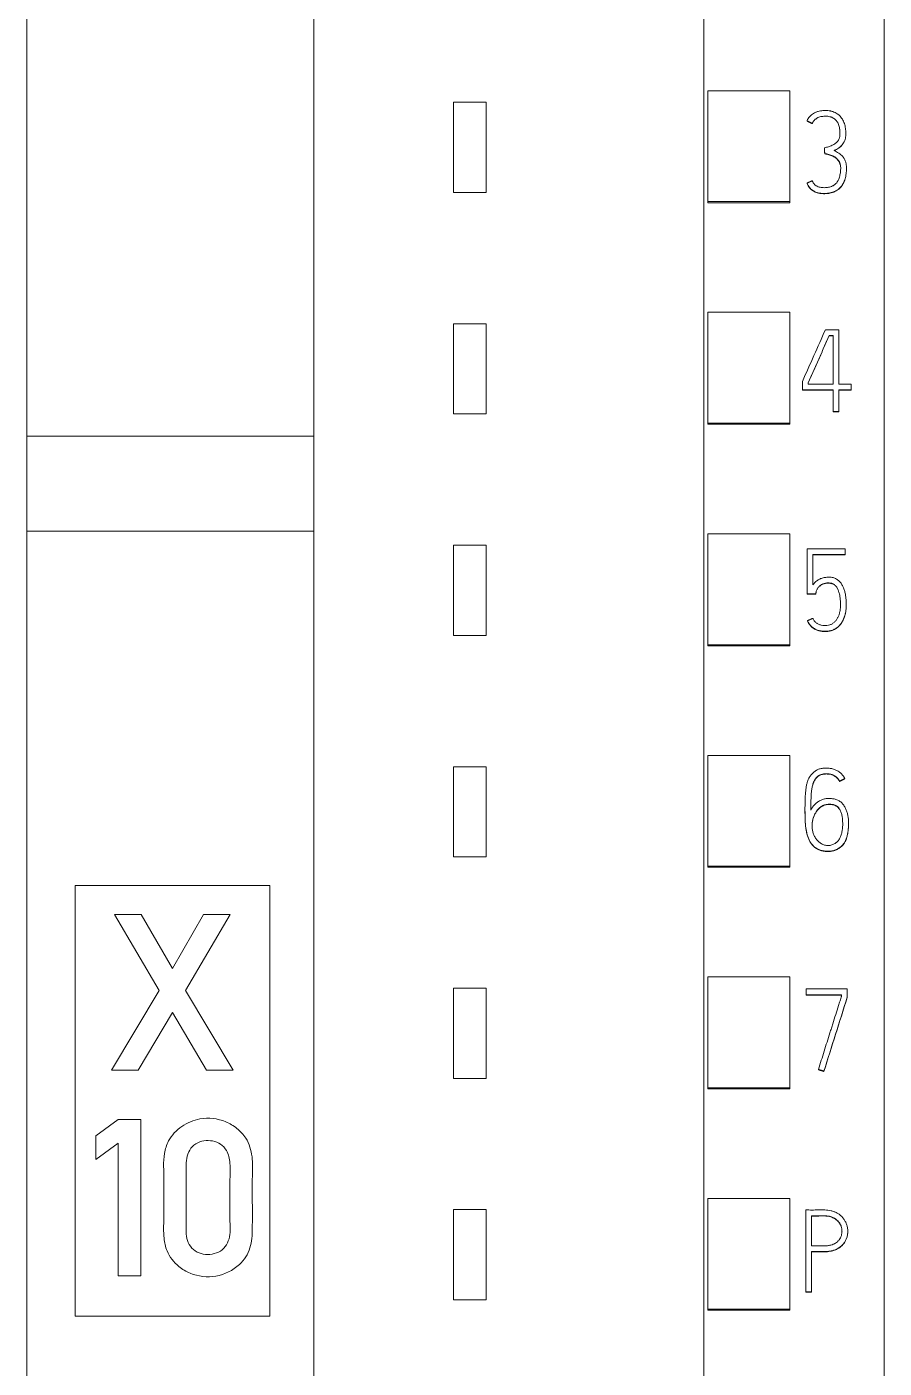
# Model space of a CAD drawing. Header units: millimetres. Extents: x 0 to 594, y 0 to 420.
# Drawn here: x 120.65 to 141.55, y 309.34 to 342.04 of the extents above; entities that cross this region are included whole.
import ezdxf

# ---------------------------------------------------------------- set-up
doc = ezdxf.new("R2010")
doc.units = ezdxf.units.MM
doc.layers.add('1', color=7, linetype='Continuous')

msp = doc.modelspace()

# ---------------------------------------------------------------- linework, layer by layer
at = {"layer": '1', "color": 7, "linetype": 'Continuous', "lineweight": 13}
for p, q in [((141.553, 360.281), (141.553, 246.863)), ((137.153, 249.185), (137.153, 358.001)), ((120.653, 332.058), (120.653, 352.801)), ((127.653, 352.801), (127.653, 332.058)), ((137.253, 337.779), (137.253, 340.482)), ((137.253, 340.482), (139.253, 340.482)), ((139.253, 337.779), (139.253, 340.482)), ((131.053, 340.201), (131.853, 340.201)), ((131.053, 338.001), (131.053, 340.201)), ((131.853, 340.201), (131.853, 338.001)), ((139.672, 339.751), (139.672, 339.745)), ((139.799, 339.687), (139.799, 339.681)), ((140.618, 339.433), (140.618, 339.439)), ((140.096, 339.088), (140.096, 339.082)), ((140.104, 338.95), (140.104, 338.944)), ((140.634, 338.583), (140.634, 338.589)), ((139.672, 338.229), (139.672, 338.223)), ((131.853, 338.001), (131.053, 338.001)), ((137.253, 337.749), (137.253, 337.779)), ((137.253, 337.779), (139.253, 337.779)), ((137.253, 337.749), (139.253, 337.749)), ((139.253, 337.749), (139.253, 337.779)), ((137.253, 332.377), (137.253, 335.08)), ((137.253, 335.08), (139.253, 335.08)), ((139.253, 332.377), (139.253, 335.08)), ((131.053, 334.801), (131.853, 334.801)), ((131.053, 332.601), (131.053, 334.801)), ((131.853, 334.801), (131.853, 332.601)), ((140.121, 334.654), (140.451, 334.654)), ((140.451, 334.654), (140.451, 333.328)), ((140.213, 334.516), (140.213, 334.51)), ((140.31, 334.516), (140.213, 334.516)), ((140.213, 334.51), (140.31, 334.51)), ((140.31, 333.328), (140.31, 334.516)), ((139.561, 333.19), (139.561, 333.394)), ((139.699, 333.364), (139.699, 333.328)), ((139.699, 333.328), (140.31, 333.328)), ((140.451, 333.328), (140.745, 333.328)), ((140.745, 333.328), (140.745, 333.19)), ((139.561, 333.19), (139.561, 333.184)), ((140.31, 333.19), (139.561, 333.19)), ((139.561, 333.184), (140.31, 333.184)), ((140.31, 332.662), (140.31, 333.19)), ((140.451, 333.19), (140.451, 332.662)), ((140.745, 333.19), (140.451, 333.19)), ((140.451, 333.184), (140.745, 333.184)), ((140.745, 333.19), (140.745, 333.184)), ((140.451, 332.662), (140.31, 332.662)), ((140.31, 332.662), (140.31, 332.656)), ((140.31, 332.656), (140.451, 332.656)), ((140.451, 332.662), (140.451, 332.656)), ((131.853, 332.601), (131.053, 332.601)), ((137.253, 332.377), (139.253, 332.377)), ((137.253, 332.35), (137.253, 332.377)), ((137.253, 332.35), (139.253, 332.35)), ((139.253, 332.35), (139.253, 332.377)), ((120.653, 329.743), (120.653, 332.058)), ((127.653, 332.058), (120.653, 332.058)), ((127.653, 332.058), (127.653, 329.743)), ((120.653, 329.743), (127.653, 329.743)), ((120.653, 251.901), (120.653, 329.743)), ((127.653, 329.743), (127.653, 251.901)), ((137.253, 326.976), (137.253, 329.678)), ((137.253, 329.678), (139.253, 329.678)), ((139.253, 326.976), (139.253, 329.678)), ((131.053, 329.401), (131.853, 329.401)), ((131.053, 327.201), (131.053, 329.401)), ((131.853, 329.401), (131.853, 327.201)), ((139.677, 329.31), (139.677, 328.216)), ((140.601, 329.31), (139.677, 329.31)), ((139.816, 328.437), (139.816, 329.172)), ((139.816, 329.172), (140.601, 329.172)), ((140.601, 329.166), (139.816, 329.166)), ((140.601, 329.172), (140.601, 329.31)), ((140.601, 329.172), (140.601, 329.166)), ((139.677, 328.216), (139.677, 328.209)), ((139.677, 328.216), (139.888, 328.216)), ((139.888, 328.209), (139.677, 328.209)), ((139.888, 328.216), (139.888, 328.209)), ((140.629, 327.951), (140.629, 327.957)), ((139.683, 327.56), (139.683, 327.554)), ((131.853, 327.201), (131.053, 327.201)), ((137.253, 326.95), (137.253, 326.976)), ((137.253, 326.976), (139.253, 326.976)), ((137.253, 326.95), (139.253, 326.95)), ((139.253, 326.95), (139.253, 326.976)), ((137.253, 321.574), (137.253, 324.276)), ((137.253, 324.276), (139.253, 324.276)), ((139.253, 321.574), (139.253, 324.276)), ((131.053, 321.801), (131.053, 324.001)), ((131.053, 324.001), (131.853, 324.001)), ((131.853, 324.001), (131.853, 321.801)), ((140.466, 323.647), (140.466, 323.641)), ((140.594, 323.713), (140.594, 323.707)), ((139.623, 322.909), (139.623, 322.903)), ((140.686, 322.61), (140.686, 322.617)), ((131.853, 321.801), (131.053, 321.801)), ((137.253, 321.574), (139.253, 321.574)), ((137.253, 321.55), (137.253, 321.574)), ((137.253, 321.55), (139.253, 321.55)), ((139.253, 321.55), (139.253, 321.574)), ((121.828, 321.101), (121.828, 310.601)), ((126.578, 321.101), (121.828, 321.101)), ((126.578, 310.601), (126.578, 321.101)), ((122.79, 320.395), (123.442, 320.395)), ((123.88, 318.545), (122.79, 320.395)), ((123.442, 320.395), (124.2, 319.079)), ((124.2, 319.079), (124.956, 320.395)), ((125.608, 320.395), (124.518, 318.545)), ((124.956, 320.395), (125.608, 320.395)), ((137.253, 316.173), (137.253, 318.875)), ((137.253, 318.875), (139.253, 318.875)), ((139.253, 316.173), (139.253, 318.875)), ((122.717, 316.598), (123.88, 318.545)), ((124.518, 318.545), (125.683, 316.598)), ((131.053, 318.601), (131.853, 318.601)), ((131.053, 316.401), (131.053, 318.601)), ((131.853, 318.601), (131.853, 316.401)), ((139.654, 318.44), (139.654, 318.581)), ((139.654, 318.581), (140.652, 318.581)), ((140.652, 318.581), (140.652, 318.379)), ((139.654, 318.44), (139.654, 318.434)), ((140.514, 318.44), (139.654, 318.44)), ((139.654, 318.434), (140.514, 318.434)), ((140.514, 318.401), (140.514, 318.44)), ((140.652, 318.379), (140.652, 318.373)), ((124.2, 318.011), (123.366, 316.598)), ((125.032, 316.598), (124.2, 318.011)), ((123.366, 316.598), (122.717, 316.598)), ((125.683, 316.598), (125.032, 316.598)), ((139.95, 316.62), (139.95, 316.614)), ((131.853, 316.401), (131.053, 316.401)), ((140.084, 316.576), (140.084, 316.57)), ((137.253, 316.15), (137.253, 316.173)), ((137.253, 316.173), (139.253, 316.173)), ((137.253, 316.15), (139.253, 316.15)), ((139.253, 316.15), (139.253, 316.173)), ((122.881, 315.395), (122.339, 315.002)), ((123.428, 315.395), (122.881, 315.395)), ((123.428, 311.59), (123.428, 315.395)), ((122.339, 315.002), (122.339, 314.423)), ((122.339, 314.423), (122.881, 314.819)), ((122.881, 314.819), (122.881, 311.59)), ((137.253, 310.771), (137.253, 313.473)), ((137.253, 313.473), (139.253, 313.473)), ((139.253, 310.771), (139.253, 313.473)), ((131.053, 313.201), (131.853, 313.201)), ((131.053, 311.001), (131.053, 313.201)), ((131.853, 313.201), (131.853, 311.001)), ((139.64, 313.193), (139.64, 311.198)), ((139.781, 312.318), (139.781, 313.052)), ((140.666, 312.666), (140.666, 312.672)), ((139.781, 311.198), (139.781, 312.177)), ((122.881, 311.59), (123.428, 311.59)), ((139.64, 311.198), (139.64, 311.192)), ((139.64, 311.198), (139.781, 311.198)), ((139.781, 311.192), (139.64, 311.192)), ((139.781, 311.198), (139.781, 311.192)), ((131.853, 311.001), (131.053, 311.001)), ((137.253, 310.75), (137.253, 310.771)), ((137.253, 310.771), (139.253, 310.771)), ((137.253, 310.75), (139.253, 310.75)), ((139.253, 310.75), (139.253, 310.771)), ((121.828, 310.601), (126.578, 310.601))]:
    msp.add_line(p, q, dxfattribs=at)
for centre, major_axis, ratio, start_param, end_param in [((125.05, 235.264), (454.864, 1028.451), 0.023581, 1.484438, 1.485669), ((135.684, 240.999), (313.115, 997.405), 0.01768, 1.498694, 1.500508), ((135.63, 240.147), (314.869, 1003.042), 0.017776, 1.498303, 1.500106)]:
    msp.add_ellipse(centre, major_axis=major_axis, ratio=ratio, start_param=start_param, end_param=end_param, dxfattribs=at)
for points, knots in [([(140.335, 339.024), (140.353, 339.033), (140.37, 339.043), (140.405, 339.063), (140.422, 339.073), (140.447, 339.089), (140.455, 339.095), (140.471, 339.107), (140.479, 339.113), (140.494, 339.126), (140.501, 339.133), (140.515, 339.148), (140.522, 339.155), (140.542, 339.178), (140.554, 339.195), (140.569, 339.22), (140.574, 339.229), (140.583, 339.247), (140.587, 339.257), (140.598, 339.285), (140.604, 339.304), (140.612, 339.343), (140.614, 339.363), (140.617, 339.404), (140.618, 339.424), (140.617, 339.464), (140.617, 339.484), (140.613, 339.544), (140.607, 339.583), (140.594, 339.642), (140.589, 339.662), (140.577, 339.7), (140.563, 339.738), (140.544, 339.774), (140.523, 339.808), (140.511, 339.825), (140.485, 339.856), (140.465, 339.877), (140.442, 339.897), (140.426, 339.909), (140.418, 339.915), (140.375, 339.944), (140.339, 339.961), (140.29, 339.976), (140.281, 339.979), (140.261, 339.984), (140.231, 339.991), (140.182, 339.997), (140.141, 339.999), (140.101, 340), (140.081, 339.999), (140.02, 339.995), (139.981, 339.989), (139.932, 339.975), (139.923, 339.971), (139.904, 339.964), (139.894, 339.961), (139.866, 339.948), (139.831, 339.93), (139.798, 339.906), (139.774, 339.887), (139.766, 339.88), (139.752, 339.866), (139.745, 339.859), (139.724, 339.837), (139.712, 339.821), (139.695, 339.796), (139.69, 339.787), (139.68, 339.769), (139.676, 339.76), (139.672, 339.751)], [0, 0, 0, 0, 0.03125, 0.03125, 0.0625, 0.0625, 0.078125, 0.078125, 0.09375, 0.09375, 0.109375, 0.109375, 0.125, 0.125, 0.15625, 0.15625, 0.171875, 0.171875, 0.1875, 0.1875, 0.21875, 0.21875, 0.25, 0.25, 0.28125, 0.28125, 0.3125, 0.3125, 0.375, 0.375, 0.40625, 0.40625, 0.4375, 0.46875, 0.46875, 0.5, 0.5, 0.53125, 0.546875, 0.546875, 0.5625, 0.5625, 0.625, 0.625, 0.640625, 0.640625, 0.65625, 0.6875, 0.71875, 0.71875, 0.75, 0.75, 0.8125, 0.8125, 0.828125, 0.828125, 0.84375, 0.84375, 0.875, 0.90625, 0.90625, 0.921875, 0.921875, 0.9375, 0.9375, 0.96875, 0.96875, 0.984375, 0.984375, 1, 1, 1, 1]), ([(139.799, 339.687), (139.807, 339.702), (139.815, 339.716), (139.833, 339.743), (139.844, 339.756), (139.861, 339.774), (139.867, 339.78), (139.88, 339.79), (139.886, 339.795), (139.899, 339.805), (139.906, 339.81), (139.92, 339.818), (139.928, 339.822), (139.95, 339.833), (139.966, 339.839), (139.997, 339.848), (140.014, 339.852), (140.046, 339.857), (140.063, 339.859), (140.096, 339.861), (140.112, 339.862), (140.162, 339.861), (140.195, 339.857), (140.235, 339.847), (140.243, 339.845), (140.259, 339.84), (140.267, 339.837), (140.29, 339.828), (140.305, 339.821), (140.326, 339.807), (140.333, 339.803), (140.346, 339.792), (140.352, 339.787), (140.37, 339.77), (140.381, 339.758), (140.397, 339.738), (140.402, 339.732), (140.411, 339.718), (140.424, 339.697), (140.435, 339.675), (140.447, 339.644), (140.453, 339.628), (140.461, 339.596), (140.465, 339.58), (140.473, 339.532), (140.476, 339.499), (140.476, 339.45), (140.476, 339.433), (140.475, 339.4), (140.474, 339.384), (140.47, 339.359), (140.468, 339.351), (140.464, 339.335), (140.461, 339.327), (140.452, 339.304), (140.445, 339.289), (140.432, 339.268), (140.427, 339.262), (140.417, 339.248), (140.412, 339.242), (140.401, 339.23), (140.395, 339.224), (140.383, 339.212), (140.377, 339.207), (140.357, 339.191), (140.343, 339.182), (140.315, 339.165), (140.3, 339.158), (140.27, 339.144), (140.255, 339.138), (140.223, 339.127), (140.208, 339.122), (140.16, 339.107), (140.128, 339.097), (140.096, 339.088)], [0, 0, 0, 0, 0.03125, 0.03125, 0.0625, 0.0625, 0.078125, 0.078125, 0.09375, 0.09375, 0.109375, 0.109375, 0.125, 0.125, 0.15625, 0.15625, 0.1875, 0.1875, 0.21875, 0.21875, 0.25, 0.25, 0.3125, 0.3125, 0.328125, 0.328125, 0.34375, 0.34375, 0.375, 0.375, 0.390625, 0.390625, 0.40625, 0.40625, 0.4375, 0.4375, 0.453125, 0.453125, 0.46875, 0.5, 0.5, 0.53125, 0.53125, 0.5625, 0.5625, 0.625, 0.625, 0.65625, 0.65625, 0.6875, 0.6875, 0.703125, 0.703125, 0.71875, 0.71875, 0.75, 0.75, 0.765625, 0.765625, 0.78125, 0.78125, 0.796875, 0.796875, 0.8125, 0.8125, 0.84375, 0.84375, 0.875, 0.875, 0.90625, 0.90625, 0.9375, 0.9375, 1, 1, 1, 1]), ([(140.476, 339.444), (140.476, 339.448), (140.476, 339.453), (140.476, 339.49), (140.473, 339.522), (140.466, 339.565), (140.464, 339.576), (140.462, 339.587)], [0, 0, 0, 0, 0.087818, 0.087818, 0.771228, 0.771228, 1, 1, 1, 1]), ([(140.523, 339.151), (140.512, 339.138), (140.5, 339.126), (140.48, 339.108), (140.472, 339.102), (140.456, 339.089), (140.448, 339.084), (140.423, 339.067), (140.405, 339.057), (140.37, 339.037), (140.353, 339.027), (140.335, 339.018)], [0, 0, 0, 0, 0.218648, 0.218648, 0.348874, 0.348874, 0.479099, 0.479099, 0.739549, 0.739549, 1, 1, 1, 1]), ([(139.672, 338.229), (139.68, 338.209), (139.69, 338.191), (139.711, 338.155), (139.722, 338.137), (139.742, 338.112), (139.749, 338.104), (139.764, 338.089), (139.771, 338.082), (139.795, 338.062), (139.813, 338.05), (139.84, 338.034), (139.849, 338.029), (139.868, 338.02), (139.878, 338.015), (139.907, 338.004), (139.927, 337.997), (139.968, 337.987), (139.989, 337.984), (140.031, 337.979), (140.052, 337.978), (140.094, 337.977), (140.115, 337.977), (140.157, 337.98), (140.178, 337.982), (140.209, 337.986), (140.219, 337.988), (140.24, 337.992), (140.25, 337.995), (140.281, 338.002), (140.301, 338.009), (140.33, 338.02), (140.34, 338.024), (140.359, 338.033), (140.369, 338.038), (140.396, 338.054), (140.414, 338.065), (140.447, 338.09), (140.462, 338.104), (140.492, 338.134), (140.506, 338.15), (140.531, 338.184), (140.542, 338.202), (140.557, 338.229), (140.562, 338.239), (140.571, 338.258), (140.575, 338.267), (140.595, 338.316), (140.607, 338.356), (140.62, 338.417), (140.623, 338.438), (140.629, 338.479), (140.631, 338.5), (140.633, 338.542), (140.634, 338.563), (140.634, 338.605), (140.634, 338.625), (140.631, 338.667), (140.628, 338.687), (140.621, 338.718), (140.619, 338.729), (140.613, 338.749), (140.609, 338.759), (140.598, 338.789), (140.589, 338.808), (140.573, 338.835), (140.567, 338.844), (140.555, 338.862), (140.549, 338.87), (140.528, 338.894), (140.513, 338.909), (140.481, 338.936), (140.463, 338.949), (140.427, 338.972), (140.409, 338.983), (140.372, 339.004), (140.354, 339.015), (140.335, 339.024)], [0, 0, 0, 0, 0.03125, 0.03125, 0.0625, 0.0625, 0.078125, 0.078125, 0.09375, 0.09375, 0.125, 0.125, 0.140625, 0.140625, 0.15625, 0.15625, 0.1875, 0.1875, 0.21875, 0.21875, 0.25, 0.25, 0.28125, 0.28125, 0.3125, 0.3125, 0.328125, 0.328125, 0.34375, 0.34375, 0.375, 0.375, 0.390625, 0.390625, 0.40625, 0.40625, 0.4375, 0.4375, 0.46875, 0.46875, 0.5, 0.5, 0.53125, 0.53125, 0.546875, 0.546875, 0.5625, 0.5625, 0.625, 0.625, 0.65625, 0.65625, 0.6875, 0.6875, 0.71875, 0.71875, 0.75, 0.75, 0.78125, 0.78125, 0.796875, 0.796875, 0.8125, 0.8125, 0.84375, 0.84375, 0.859375, 0.859375, 0.875, 0.875, 0.90625, 0.90625, 0.9375, 0.9375, 0.96875, 0.96875, 1, 1, 1, 1]), ([(140.104, 338.95), (140.139, 338.944), (140.172, 338.936), (140.221, 338.922), (140.238, 338.917), (140.27, 338.906), (140.286, 338.899), (140.309, 338.888), (140.317, 338.883), (140.332, 338.875), (140.34, 338.871), (140.361, 338.857), (140.375, 338.846), (140.395, 338.83), (140.401, 338.824), (140.413, 338.811), (140.419, 338.805), (140.436, 338.785), (140.446, 338.771), (140.459, 338.749), (140.463, 338.741), (140.47, 338.725), (140.474, 338.717), (140.482, 338.693), (140.486, 338.676), (140.491, 338.642), (140.492, 338.625), (140.493, 338.59), (140.493, 338.573), (140.49, 338.522), (140.486, 338.488), (140.478, 338.437), (140.474, 338.42), (140.466, 338.387), (140.461, 338.37), (140.45, 338.337), (140.444, 338.321), (140.432, 338.298), (140.428, 338.29), (140.42, 338.275), (140.415, 338.268), (140.391, 338.232), (140.368, 338.207), (140.332, 338.181), (140.325, 338.177), (140.31, 338.168), (140.303, 338.163), (140.28, 338.152), (140.264, 338.146), (140.23, 338.135), (140.213, 338.131), (140.18, 338.124), (140.145, 338.12), (140.111, 338.118), (140.076, 338.118), (140.059, 338.119), (140.024, 338.122), (140.007, 338.124), (139.973, 338.131), (139.957, 338.136), (139.924, 338.148), (139.909, 338.156), (139.887, 338.171), (139.88, 338.176), (139.867, 338.187), (139.861, 338.193), (139.849, 338.206), (139.844, 338.212), (139.833, 338.226), (139.828, 338.233), (139.814, 338.255), (139.806, 338.271), (139.799, 338.287)], [0, 0, 0, 0, 0.0625, 0.0625, 0.09375, 0.09375, 0.125, 0.125, 0.140625, 0.140625, 0.15625, 0.15625, 0.1875, 0.1875, 0.203125, 0.203125, 0.21875, 0.21875, 0.25, 0.25, 0.265625, 0.265625, 0.28125, 0.28125, 0.3125, 0.3125, 0.34375, 0.34375, 0.375, 0.375, 0.4375, 0.4375, 0.46875, 0.46875, 0.5, 0.5, 0.53125, 0.53125, 0.546875, 0.546875, 0.5625, 0.5625, 0.625, 0.625, 0.640625, 0.640625, 0.65625, 0.65625, 0.6875, 0.6875, 0.71875, 0.71875, 0.75, 0.78125, 0.78125, 0.8125, 0.8125, 0.84375, 0.84375, 0.875, 0.875, 0.90625, 0.90625, 0.921875, 0.921875, 0.9375, 0.9375, 0.953125, 0.953125, 0.96875, 0.96875, 1, 1, 1, 1]), ([(140.485, 338.673), (140.483, 338.683), (140.48, 338.693), (140.473, 338.711), (140.47, 338.719), (140.463, 338.735), (140.459, 338.743), (140.446, 338.765), (140.436, 338.779), (140.414, 338.805), (140.401, 338.818), (140.375, 338.84), (140.361, 338.85), (140.332, 338.869), (140.317, 338.878), (140.286, 338.893), (140.27, 338.899), (140.238, 338.911), (140.222, 338.916), (140.172, 338.93), (140.138, 338.938), (140.104, 338.944)], [0, 0, 0, 0, 0.063427, 0.063427, 0.115459, 0.115459, 0.167491, 0.167491, 0.271554, 0.271554, 0.375618, 0.375618, 0.479682, 0.479682, 0.583745, 0.583745, 0.687809, 0.687809, 0.791873, 0.791873, 1, 1, 1, 1]), ([(140.629, 338.481), (140.628, 338.473), (140.627, 338.464), (140.624, 338.435), (140.62, 338.414), (140.608, 338.353), (140.596, 338.313), (140.577, 338.265), (140.573, 338.255), (140.564, 338.236), (140.559, 338.227), (140.544, 338.199), (140.532, 338.181), (140.508, 338.147), (140.494, 338.131), (140.472, 338.108), (140.465, 338.101), (140.449, 338.087), (140.441, 338.08), (140.416, 338.06), (140.399, 338.049), (140.371, 338.033), (140.362, 338.028), (140.343, 338.019), (140.333, 338.015), (140.284, 337.996), (140.243, 337.985), (140.18, 337.976), (140.159, 337.974), (140.117, 337.971), (140.096, 337.971), (140.054, 337.972), (140.033, 337.973), (140.001, 337.976), (139.991, 337.978), (139.97, 337.981), (139.959, 337.983), (139.928, 337.991), (139.908, 337.997), (139.879, 338.009), (139.869, 338.013), (139.85, 338.022), (139.84, 338.027), (139.813, 338.043), (139.796, 338.055), (139.772, 338.076), (139.764, 338.083), (139.749, 338.098), (139.742, 338.106), (139.722, 338.131), (139.711, 338.148), (139.69, 338.185), (139.68, 338.203), (139.672, 338.223)], [0, 0, 0, 0, 0.018898, 0.018898, 0.065617, 0.065617, 0.159055, 0.159055, 0.182415, 0.182415, 0.205774, 0.205774, 0.252494, 0.252494, 0.299213, 0.299213, 0.322572, 0.322572, 0.345932, 0.345932, 0.392651, 0.392651, 0.416011, 0.416011, 0.43937, 0.43937, 0.532809, 0.532809, 0.579528, 0.579528, 0.626247, 0.626247, 0.672966, 0.672966, 0.696326, 0.696326, 0.719685, 0.719685, 0.766404, 0.766404, 0.789764, 0.789764, 0.813123, 0.813123, 0.859843, 0.859843, 0.883202, 0.883202, 0.906562, 0.906562, 0.953281, 0.953281, 1, 1, 1, 1]), ([(140.213, 334.516), (140.202, 334.492), (140.192, 334.468), (140.17, 334.42), (140.16, 334.396), (140.128, 334.324), (140.107, 334.276), (140.064, 334.18), (140.043, 334.131), (140, 334.035), (139.979, 333.987), (139.936, 333.892), (139.914, 333.844), (139.872, 333.748), (139.85, 333.7), (139.807, 333.604), (139.786, 333.556), (139.754, 333.484), (139.743, 333.46), (139.727, 333.424), (139.721, 333.412), (139.71, 333.388), (139.705, 333.376), (139.699, 333.364)], [0, 0, 0, 0, 0.0625, 0.0625, 0.125, 0.125, 0.25, 0.25, 0.375, 0.375, 0.5, 0.5, 0.625, 0.625, 0.75, 0.75, 0.875, 0.875, 0.9375, 0.9375, 0.96875, 0.96875, 1, 1, 1, 1]), ([(139.699, 333.358), (139.705, 333.37), (139.71, 333.382), (139.721, 333.406), (139.727, 333.418), (139.743, 333.453), (139.754, 333.477), (139.786, 333.549), (139.807, 333.597), (139.85, 333.693), (139.872, 333.741), (139.914, 333.837), (139.936, 333.885), (139.979, 333.981), (140, 334.029), (140.043, 334.125), (140.064, 334.173), (140.107, 334.27), (140.128, 334.318), (140.16, 334.39), (140.17, 334.414), (140.192, 334.462), (140.202, 334.486), (140.213, 334.51)], [0, 0, 0, 0, 0.03125, 0.03125, 0.0625, 0.0625, 0.125, 0.125, 0.25, 0.25, 0.375, 0.375, 0.5, 0.5, 0.625, 0.625, 0.75, 0.75, 0.875, 0.875, 0.9375, 0.9375, 1, 1, 1, 1]), ([(139.683, 327.56), (139.695, 327.534), (139.709, 327.509), (139.733, 327.473), (139.741, 327.461), (139.76, 327.439), (139.77, 327.428), (139.792, 327.409), (139.803, 327.4), (139.826, 327.383), (139.838, 327.375), (139.863, 327.36), (139.876, 327.353), (139.903, 327.341), (139.916, 327.335), (139.944, 327.326), (139.958, 327.322), (139.986, 327.315), (140, 327.312), (140.029, 327.308), (140.044, 327.307), (140.066, 327.306), (140.073, 327.305), (140.088, 327.305), (140.095, 327.304), (140.117, 327.303), (140.132, 327.303), (140.161, 327.304), (140.176, 327.305), (140.205, 327.308), (140.219, 327.311), (140.248, 327.317), (140.262, 327.321), (140.304, 327.334), (140.331, 327.346), (140.37, 327.368), (140.382, 327.376), (140.406, 327.393), (140.417, 327.402), (140.439, 327.421), (140.45, 327.431), (140.47, 327.453), (140.479, 327.464), (140.506, 327.499), (140.522, 327.524), (140.543, 327.562), (140.55, 327.575), (140.562, 327.601), (140.568, 327.615), (140.584, 327.656), (140.593, 327.684), (140.608, 327.74), (140.614, 327.768), (140.62, 327.811), (140.622, 327.826), (140.625, 327.855), (140.626, 327.869), (140.628, 327.913), (140.629, 327.942), (140.628, 328.001), (140.626, 328.059), (140.621, 328.117), (140.613, 328.174), (140.608, 328.203), (140.599, 328.246), (140.595, 328.26), (140.588, 328.289), (140.583, 328.303), (140.57, 328.344), (140.559, 328.372), (140.539, 328.411), (140.532, 328.424), (140.517, 328.449), (140.509, 328.462), (140.484, 328.497), (140.465, 328.519), (140.42, 328.558), (140.396, 328.574), (140.356, 328.594), (140.342, 328.599), (140.314, 328.609), (140.3, 328.612), (140.271, 328.618), (140.256, 328.619), (140.226, 328.622), (140.212, 328.622), (140.182, 328.622), (140.168, 328.621), (140.139, 328.618), (140.124, 328.617), (140.095, 328.612), (140.081, 328.609), (140.052, 328.602), (140.038, 328.598), (140.01, 328.588), (139.996, 328.583), (139.97, 328.571), (139.957, 328.564), (139.932, 328.548), (139.919, 328.54), (139.896, 328.522), (139.884, 328.513), (139.863, 328.493), (139.853, 328.482), (139.834, 328.46), (139.824, 328.449), (139.816, 328.437)], [0, 0, 0, 0, 0.03125, 0.03125, 0.046875, 0.046875, 0.0625, 0.0625, 0.078125, 0.078125, 0.09375, 0.09375, 0.109375, 0.109375, 0.125, 0.125, 0.140625, 0.140625, 0.15625, 0.15625, 0.171875, 0.171875, 0.179688, 0.179688, 0.1875, 0.1875, 0.203125, 0.203125, 0.21875, 0.21875, 0.234375, 0.234375, 0.25, 0.25, 0.28125, 0.28125, 0.296875, 0.296875, 0.3125, 0.3125, 0.328125, 0.328125, 0.34375, 0.34375, 0.375, 0.375, 0.390625, 0.390625, 0.40625, 0.40625, 0.4375, 0.4375, 0.46875, 0.46875, 0.484375, 0.484375, 0.5, 0.5, 0.53125, 0.53125, 0.5625, 0.59375, 0.59375, 0.625, 0.625, 0.640625, 0.640625, 0.65625, 0.65625, 0.6875, 0.6875, 0.703125, 0.703125, 0.71875, 0.71875, 0.75, 0.75, 0.78125, 0.78125, 0.796875, 0.796875, 0.8125, 0.8125, 0.828125, 0.828125, 0.84375, 0.84375, 0.859375, 0.859375, 0.875, 0.875, 0.890625, 0.890625, 0.90625, 0.90625, 0.921875, 0.921875, 0.9375, 0.9375, 0.953125, 0.953125, 0.96875, 0.96875, 0.984375, 0.984375, 1, 1, 1, 1]), ([(139.888, 328.216), (139.889, 328.239), (139.892, 328.261), (139.901, 328.295), (139.905, 328.306), (139.914, 328.327), (139.919, 328.337), (139.931, 328.357), (139.938, 328.366), (139.953, 328.384), (139.961, 328.392), (139.978, 328.407), (139.987, 328.415), (140.006, 328.428), (140.016, 328.434), (140.036, 328.446), (140.046, 328.451), (140.067, 328.46), (140.078, 328.464), (140.112, 328.474), (140.134, 328.478), (140.169, 328.481), (140.18, 328.481), (140.204, 328.481), (140.215, 328.48), (140.238, 328.478), (140.249, 328.477), (140.266, 328.473), (140.272, 328.472), (140.283, 328.468), (140.289, 328.467), (140.305, 328.461), (140.316, 328.456), (140.335, 328.444), (140.345, 328.437), (140.362, 328.421), (140.37, 328.413), (140.384, 328.395), (140.391, 328.385), (140.41, 328.356), (140.42, 328.335), (140.438, 328.293), (140.445, 328.271), (140.465, 328.205), (140.474, 328.16), (140.483, 328.092), (140.485, 328.069), (140.488, 328.024), (140.489, 328.001), (140.49, 327.932), (140.488, 327.886), (140.479, 327.818), (140.476, 327.796), (140.468, 327.762), (140.465, 327.751), (140.459, 327.729), (140.456, 327.718), (140.445, 327.685), (140.436, 327.663), (140.42, 327.632), (140.415, 327.622), (140.403, 327.602), (140.396, 327.593), (140.376, 327.564), (140.361, 327.547), (140.337, 327.523), (140.328, 327.515), (140.31, 327.501), (140.3, 327.494), (140.281, 327.482), (140.27, 327.476), (140.249, 327.467), (140.238, 327.463), (140.205, 327.452), (140.182, 327.449), (140.147, 327.445), (140.136, 327.445), (140.113, 327.444), (140.101, 327.444), (140.066, 327.445), (140.043, 327.448), (140.009, 327.455), (139.998, 327.457), (139.976, 327.465), (139.965, 327.469), (139.933, 327.483), (139.913, 327.495), (139.886, 327.517), (139.877, 327.524), (139.861, 327.541), (139.845, 327.558), (139.832, 327.577), (139.821, 327.597), (139.815, 327.608), (139.81, 327.618)], [0, 0, 0, 0, 0.03125, 0.03125, 0.046875, 0.046875, 0.0625, 0.0625, 0.078125, 0.078125, 0.09375, 0.09375, 0.109375, 0.109375, 0.125, 0.125, 0.140625, 0.140625, 0.15625, 0.15625, 0.1875, 0.1875, 0.203125, 0.203125, 0.21875, 0.21875, 0.234375, 0.234375, 0.242187, 0.242187, 0.25, 0.25, 0.265625, 0.265625, 0.28125, 0.28125, 0.296875, 0.296875, 0.3125, 0.3125, 0.34375, 0.34375, 0.375, 0.375, 0.4375, 0.4375, 0.46875, 0.46875, 0.5, 0.5, 0.5625, 0.5625, 0.59375, 0.59375, 0.609375, 0.609375, 0.625, 0.625, 0.65625, 0.65625, 0.671875, 0.671875, 0.6875, 0.6875, 0.71875, 0.71875, 0.734375, 0.734375, 0.75, 0.75, 0.765625, 0.765625, 0.78125, 0.78125, 0.8125, 0.8125, 0.828125, 0.828125, 0.84375, 0.84375, 0.875, 0.875, 0.890625, 0.890625, 0.90625, 0.90625, 0.9375, 0.9375, 0.953125, 0.953125, 0.96875, 0.984375, 0.984375, 1, 1, 1, 1]), ([(140.489, 327.953), (140.489, 327.959), (140.489, 327.965), (140.489, 327.993), (140.488, 328.016), (140.485, 328.062), (140.483, 328.084), (140.477, 328.13), (140.474, 328.152), (140.464, 328.198), (140.459, 328.22), (140.449, 328.253), (140.445, 328.264), (140.438, 328.286), (140.434, 328.297), (140.42, 328.329), (140.41, 328.349), (140.392, 328.379), (140.385, 328.388), (140.37, 328.406), (140.362, 328.415), (140.345, 328.43), (140.336, 328.437), (140.316, 328.449), (140.306, 328.454), (140.284, 328.462), (140.273, 328.465), (140.25, 328.47), (140.239, 328.472), (140.216, 328.474), (140.204, 328.475), (140.181, 328.475), (140.169, 328.475), (140.146, 328.473), (140.135, 328.471), (140.112, 328.467), (140.09, 328.462), (140.068, 328.454), (140.047, 328.445), (140.036, 328.44), (140.006, 328.423), (139.987, 328.41), (139.962, 328.386), (139.954, 328.378), (139.939, 328.36), (139.932, 328.351), (139.919, 328.332), (139.914, 328.321), (139.905, 328.3), (139.901, 328.289), (139.895, 328.267), (139.893, 328.256), (139.889, 328.233), (139.888, 328.221), (139.888, 328.209)], [0, 0, 0, 0, 0.015899, 0.015899, 0.077406, 0.077406, 0.138912, 0.138912, 0.200418, 0.200418, 0.261925, 0.261925, 0.292678, 0.292678, 0.323431, 0.323431, 0.384937, 0.384937, 0.41569, 0.41569, 0.446443, 0.446443, 0.477197, 0.477197, 0.50795, 0.50795, 0.538703, 0.538703, 0.569456, 0.569456, 0.600209, 0.600209, 0.630962, 0.630962, 0.661715, 0.661715, 0.692469, 0.723222, 0.723222, 0.753975, 0.753975, 0.815481, 0.815481, 0.846234, 0.846234, 0.876987, 0.876987, 0.907741, 0.907741, 0.938494, 0.938494, 0.969247, 0.969247, 1, 1, 1, 1]), ([(140.629, 327.951), (140.629, 327.93), (140.628, 327.908), (140.626, 327.858), (140.623, 327.829), (140.617, 327.786), (140.615, 327.772), (140.61, 327.743), (140.606, 327.729), (140.596, 327.686), (140.587, 327.658), (140.566, 327.603), (140.554, 327.577), (140.527, 327.525), (140.511, 327.5), (140.485, 327.465), (140.476, 327.454), (140.456, 327.432), (140.446, 327.421), (140.413, 327.391), (140.39, 327.374), (140.352, 327.351), (140.339, 327.345), (140.312, 327.332), (140.298, 327.327), (140.257, 327.312), (140.228, 327.306), (140.184, 327.3), (140.169, 327.298), (140.14, 327.297), (140.125, 327.297), (140.096, 327.298), (140.081, 327.299), (140.052, 327.3), (140.038, 327.301), (140.008, 327.305), (139.994, 327.307), (139.965, 327.314), (139.951, 327.318), (139.923, 327.327), (139.909, 327.332), (139.882, 327.344), (139.869, 327.35), (139.843, 327.365), (139.831, 327.373), (139.807, 327.391), (139.795, 327.4), (139.773, 327.419), (139.763, 327.43), (139.744, 327.452), (139.735, 327.464), (139.709, 327.501), (139.695, 327.527), (139.683, 327.554)], [0, 0, 0, 0, 0.044434, 0.044434, 0.104157, 0.104157, 0.134018, 0.134018, 0.16388, 0.16388, 0.223602, 0.223602, 0.283325, 0.283325, 0.343048, 0.343048, 0.37291, 0.37291, 0.402771, 0.402771, 0.462494, 0.462494, 0.492355, 0.492355, 0.522217, 0.522217, 0.58194, 0.58194, 0.611801, 0.611801, 0.641663, 0.641663, 0.671524, 0.671524, 0.701386, 0.701386, 0.731247, 0.731247, 0.761108, 0.761108, 0.79097, 0.79097, 0.820831, 0.820831, 0.850693, 0.850693, 0.880554, 0.880554, 0.910416, 0.910416, 0.940277, 0.940277, 1, 1, 1, 1]), ([(140.594, 323.713), (140.579, 323.738), (140.563, 323.762), (140.537, 323.796), (140.528, 323.807), (140.508, 323.829), (140.498, 323.839), (140.465, 323.868), (140.442, 323.885), (140.405, 323.907), (140.392, 323.913), (140.365, 323.925), (140.352, 323.931), (140.311, 323.945), (140.283, 323.952), (140.24, 323.96), (140.226, 323.962), (140.197, 323.965), (140.183, 323.967), (140.14, 323.969), (140.111, 323.969), (140.068, 323.965), (140.053, 323.963), (140.025, 323.958), (140.011, 323.955), (139.968, 323.944), (139.942, 323.934), (139.903, 323.914), (139.891, 323.907), (139.866, 323.891), (139.854, 323.882), (139.82, 323.855), (139.8, 323.835), (139.771, 323.803), (139.762, 323.791), (139.745, 323.767), (139.738, 323.755), (139.716, 323.718), (139.704, 323.692), (139.683, 323.637), (139.675, 323.61), (139.661, 323.554), (139.656, 323.526), (139.647, 323.47), (139.643, 323.442), (139.634, 323.356), (139.63, 323.299), (139.626, 323.184), (139.625, 323.127), (139.622, 322.955), (139.621, 322.84), (139.627, 322.697), (139.628, 322.669), (139.632, 322.612), (139.635, 322.583), (139.644, 322.498), (139.653, 322.441), (139.67, 322.371), (139.673, 322.357), (139.681, 322.329), (139.686, 322.315), (139.699, 322.274), (139.71, 322.248), (139.728, 322.208), (139.735, 322.195), (139.749, 322.17), (139.756, 322.157), (139.78, 322.121), (139.798, 322.098), (139.828, 322.067), (139.839, 322.057), (139.861, 322.039), (139.873, 322.03), (139.909, 322.006), (139.935, 321.993), (139.975, 321.976), (139.989, 321.971), (140.017, 321.962), (140.031, 321.958), (140.073, 321.948), (140.101, 321.943), (140.144, 321.939), (140.159, 321.938), (140.188, 321.938), (140.203, 321.938), (140.246, 321.941), (140.274, 321.945), (140.316, 321.956), (140.33, 321.96), (140.358, 321.969), (140.372, 321.975), (140.411, 321.992), (140.436, 322.006), (140.472, 322.031), (140.484, 322.039), (140.506, 322.058), (140.517, 322.068), (140.548, 322.099), (140.566, 322.121), (140.59, 322.157), (140.597, 322.17), (140.61, 322.196), (140.616, 322.209), (140.633, 322.249), (140.642, 322.277), (140.653, 322.319), (140.656, 322.333), (140.662, 322.361), (140.664, 322.375), (140.671, 322.418), (140.675, 322.447), (140.684, 322.533), (140.687, 322.59), (140.685, 322.676), (140.683, 322.704), (140.676, 322.762), (140.671, 322.79), (140.659, 322.848), (140.652, 322.876), (140.634, 322.931), (140.623, 322.958), (140.598, 323.011), (140.584, 323.037), (140.551, 323.084), (140.532, 323.107), (140.5, 323.137), (140.488, 323.146), (140.464, 323.163), (140.452, 323.17), (140.426, 323.184), (140.413, 323.19), (140.385, 323.201), (140.371, 323.205), (140.329, 323.216), (140.3, 323.221), (140.256, 323.225), (140.241, 323.226), (140.212, 323.227), (140.197, 323.227), (140.154, 323.224), (140.125, 323.22), (140.081, 323.21), (140.067, 323.206), (140.04, 323.197), (140.026, 323.192), (139.987, 323.174), (139.961, 323.16), (139.925, 323.135), (139.913, 323.126), (139.89, 323.108), (139.879, 323.098), (139.848, 323.068), (139.829, 323.046), (139.794, 322.998), (139.778, 322.973), (139.765, 322.947)], [0, 0, 0, 0, 0.015625, 0.015625, 0.023437, 0.023437, 0.03125, 0.03125, 0.046875, 0.046875, 0.054688, 0.054688, 0.0625, 0.0625, 0.078125, 0.078125, 0.085938, 0.085938, 0.09375, 0.09375, 0.109375, 0.109375, 0.117188, 0.117188, 0.125, 0.125, 0.140625, 0.140625, 0.148437, 0.148437, 0.15625, 0.15625, 0.171875, 0.171875, 0.179687, 0.179687, 0.1875, 0.1875, 0.203125, 0.203125, 0.21875, 0.21875, 0.234375, 0.234375, 0.25, 0.25, 0.28125, 0.28125, 0.3125, 0.3125, 0.375, 0.375, 0.390625, 0.390625, 0.40625, 0.40625, 0.4375, 0.4375, 0.445312, 0.445312, 0.453125, 0.453125, 0.46875, 0.46875, 0.476562, 0.476562, 0.484375, 0.484375, 0.5, 0.5, 0.507812, 0.507812, 0.515625, 0.515625, 0.53125, 0.53125, 0.539062, 0.539062, 0.546875, 0.546875, 0.5625, 0.5625, 0.570312, 0.570312, 0.578125, 0.578125, 0.59375, 0.59375, 0.601562, 0.601562, 0.609375, 0.609375, 0.625, 0.625, 0.632812, 0.632812, 0.640625, 0.640625, 0.65625, 0.65625, 0.664063, 0.664063, 0.671875, 0.671875, 0.6875, 0.6875, 0.695313, 0.695313, 0.703125, 0.703125, 0.71875, 0.71875, 0.75, 0.75, 0.765625, 0.765625, 0.78125, 0.78125, 0.796875, 0.796875, 0.8125, 0.8125, 0.828125, 0.828125, 0.84375, 0.84375, 0.851562, 0.851562, 0.859375, 0.859375, 0.867187, 0.867187, 0.875, 0.875, 0.890625, 0.890625, 0.898437, 0.898437, 0.90625, 0.90625, 0.921875, 0.921875, 0.929687, 0.929687, 0.9375, 0.9375, 0.953125, 0.953125, 0.960937, 0.960937, 0.96875, 0.96875, 0.984375, 0.984375, 1, 1, 1, 1]), ([(139.765, 322.947), (139.764, 323.008), (139.765, 323.069), (139.767, 323.16), (139.768, 323.191), (139.771, 323.251), (139.772, 323.282), (139.776, 323.342), (139.778, 323.373), (139.785, 323.433), (139.789, 323.463), (139.798, 323.508), (139.802, 323.523), (139.809, 323.553), (139.813, 323.568), (139.827, 323.612), (139.839, 323.641), (139.857, 323.675), (139.861, 323.681), (139.869, 323.694), (139.874, 323.701), (139.887, 323.72), (139.897, 323.732), (139.913, 323.748), (139.919, 323.754), (139.93, 323.764), (139.937, 323.769), (139.955, 323.783), (139.969, 323.791), (139.99, 323.801), (139.997, 323.804), (140.011, 323.809), (140.019, 323.812), (140.041, 323.818), (140.056, 323.821), (140.087, 323.826), (140.102, 323.828), (140.133, 323.829), (140.149, 323.83), (140.18, 323.829), (140.195, 323.827), (140.226, 323.823), (140.248, 323.819), (140.27, 323.812), (140.285, 323.807), (140.292, 323.804), (140.314, 323.796), (140.328, 323.789), (140.355, 323.773), (140.368, 323.765), (140.386, 323.75), (140.392, 323.745), (140.403, 323.734), (140.409, 323.729), (140.424, 323.712), (140.434, 323.7), (140.452, 323.674), (140.459, 323.661), (140.466, 323.647)], [0, 0, 0, 0, 0.125, 0.125, 0.1875, 0.1875, 0.25, 0.25, 0.3125, 0.3125, 0.375, 0.375, 0.40625, 0.40625, 0.4375, 0.4375, 0.5, 0.5, 0.515625, 0.515625, 0.53125, 0.53125, 0.5625, 0.5625, 0.578125, 0.578125, 0.59375, 0.59375, 0.625, 0.625, 0.640625, 0.640625, 0.65625, 0.65625, 0.6875, 0.6875, 0.71875, 0.71875, 0.75, 0.75, 0.78125, 0.78125, 0.8125, 0.828125, 0.828125, 0.84375, 0.84375, 0.875, 0.875, 0.90625, 0.90625, 0.921875, 0.921875, 0.9375, 0.9375, 0.96875, 0.96875, 1, 1, 1, 1]), ([(140.466, 323.641), (140.453, 323.669), (140.435, 323.694), (140.409, 323.722), (140.404, 323.728), (140.392, 323.738), (140.386, 323.743), (140.368, 323.758), (140.356, 323.766), (140.329, 323.782), (140.315, 323.789), (140.287, 323.801), (140.272, 323.806), (140.242, 323.814), (140.227, 323.817), (140.196, 323.821), (140.181, 323.822), (140.135, 323.824), (140.104, 323.823), (140.058, 323.816), (140.043, 323.812), (140.014, 323.804), (139.999, 323.799), (139.971, 323.786), (139.957, 323.778), (139.932, 323.76), (139.921, 323.75), (139.899, 323.728), (139.889, 323.716), (139.871, 323.691), (139.863, 323.678), (139.848, 323.652), (139.841, 323.638), (139.829, 323.609), (139.824, 323.595), (139.81, 323.551), (139.802, 323.521), (139.79, 323.462), (139.785, 323.431), (139.778, 323.37), (139.776, 323.34), (139.772, 323.278), (139.771, 323.248), (139.768, 323.187), (139.767, 323.156), (139.765, 323.064), (139.764, 323.003), (139.765, 322.941)], [0, 0, 0, 0, 0.0625, 0.0625, 0.078125, 0.078125, 0.09375, 0.09375, 0.125, 0.125, 0.15625, 0.15625, 0.1875, 0.1875, 0.21875, 0.21875, 0.25, 0.25, 0.3125, 0.3125, 0.34375, 0.34375, 0.375, 0.375, 0.40625, 0.40625, 0.4375, 0.4375, 0.46875, 0.46875, 0.5, 0.5, 0.53125, 0.53125, 0.5625, 0.5625, 0.625, 0.625, 0.6875, 0.6875, 0.75, 0.75, 0.8125, 0.8125, 0.875, 0.875, 1, 1, 1, 1]), ([(140.686, 322.611), (140.686, 322.565), (140.683, 322.519), (140.675, 322.444), (140.672, 322.416), (140.665, 322.373), (140.662, 322.359), (140.657, 322.33), (140.653, 322.316), (140.643, 322.274), (140.634, 322.246), (140.618, 322.206), (140.612, 322.193), (140.598, 322.167), (140.591, 322.154), (140.568, 322.117), (140.55, 322.095), (140.52, 322.064), (140.509, 322.054), (140.487, 322.036), (140.475, 322.027), (140.439, 322.002), (140.414, 321.988), (140.374, 321.969), (140.361, 321.964), (140.333, 321.954), (140.319, 321.95), (140.277, 321.94), (140.249, 321.935), (140.205, 321.932), (140.19, 321.931), (140.161, 321.932), (140.147, 321.932), (140.103, 321.936), (140.075, 321.941), (140.032, 321.951), (140.018, 321.955), (139.991, 321.964), (139.977, 321.969), (139.937, 321.986), (139.912, 321.999), (139.881, 322.019), (139.875, 322.023), (139.864, 322.031), (139.858, 322.036), (139.841, 322.05), (139.83, 322.059), (139.8, 322.09), (139.782, 322.113), (139.758, 322.149), (139.75, 322.161), (139.736, 322.187), (139.729, 322.2), (139.711, 322.239), (139.7, 322.266), (139.682, 322.32), (139.674, 322.348), (139.66, 322.404), (139.654, 322.432), (139.645, 322.489), (139.637, 322.546), (139.632, 322.603), (139.629, 322.661), (139.627, 322.689), (139.623, 322.78), (139.623, 322.841), (139.623, 322.903)], [0, 0, 0, 0, 0.061961, 0.061961, 0.100808, 0.100808, 0.120232, 0.120232, 0.139655, 0.139655, 0.178502, 0.178502, 0.197926, 0.197926, 0.217349, 0.217349, 0.256196, 0.256196, 0.27562, 0.27562, 0.295043, 0.295043, 0.33389, 0.33389, 0.353314, 0.353314, 0.372737, 0.372737, 0.411584, 0.411584, 0.431008, 0.431008, 0.450431, 0.450431, 0.489278, 0.489278, 0.508702, 0.508702, 0.528125, 0.528125, 0.566972, 0.566972, 0.576684, 0.576684, 0.586396, 0.586396, 0.605819, 0.605819, 0.644666, 0.644666, 0.66409, 0.66409, 0.683513, 0.683513, 0.72236, 0.72236, 0.761207, 0.761207, 0.800054, 0.800054, 0.838901, 0.877748, 0.877748, 0.916595, 0.916595, 1, 1, 1, 1]), ([(140.037, 323.041), (140.063, 323.056), (140.091, 323.066), (140.133, 323.077), (140.148, 323.08), (140.177, 323.084), (140.206, 323.086), (140.236, 323.086), (140.265, 323.084), (140.28, 323.082), (140.309, 323.077), (140.323, 323.074), (140.351, 323.065), (140.365, 323.059), (140.391, 323.045), (140.403, 323.036), (140.425, 323.017), (140.435, 323.006), (140.454, 322.983), (140.462, 322.971), (140.477, 322.946), (140.483, 322.933), (140.502, 322.893), (140.511, 322.865), (140.522, 322.823), (140.525, 322.809), (140.53, 322.78), (140.532, 322.765), (140.537, 322.722), (140.539, 322.693), (140.541, 322.635), (140.542, 322.606), (140.54, 322.519), (140.535, 322.461), (140.517, 322.375), (140.51, 322.346), (140.495, 322.305), (140.489, 322.291), (140.477, 322.265), (140.47, 322.252), (140.447, 322.215), (140.428, 322.192), (140.402, 322.166), (140.396, 322.161), (140.385, 322.152), (140.38, 322.147), (140.362, 322.134), (140.35, 322.126), (140.324, 322.112), (140.311, 322.106), (140.283, 322.095), (140.255, 322.087), (140.226, 322.082), (140.197, 322.08), (140.182, 322.08), (140.152, 322.081), (140.138, 322.083), (140.109, 322.088), (140.095, 322.092), (140.053, 322.106), (140.027, 322.12), (139.99, 322.144), (139.978, 322.153), (139.956, 322.172), (139.935, 322.192), (139.915, 322.214), (139.897, 322.237), (139.888, 322.249), (139.864, 322.286), (139.85, 322.312), (139.833, 322.352), (139.828, 322.366), (139.819, 322.394), (139.815, 322.408), (139.805, 322.451), (139.801, 322.479), (139.797, 322.523), (139.796, 322.537), (139.796, 322.567), (139.796, 322.581), (139.799, 322.625), (139.802, 322.654), (139.813, 322.711), (139.82, 322.739), (139.835, 322.781), (139.84, 322.795), (139.851, 322.822), (139.858, 322.835), (139.878, 322.874), (139.893, 322.898), (139.918, 322.934), (139.927, 322.945), (139.946, 322.967), (139.957, 322.978), (139.988, 323.009), (140.012, 323.027), (140.037, 323.041)], [0, 0, 0, 0, 0.03125, 0.03125, 0.046875, 0.046875, 0.0625, 0.078125, 0.078125, 0.09375, 0.09375, 0.109375, 0.109375, 0.125, 0.125, 0.140625, 0.140625, 0.15625, 0.15625, 0.171875, 0.171875, 0.1875, 0.1875, 0.21875, 0.21875, 0.234375, 0.234375, 0.25, 0.25, 0.28125, 0.28125, 0.3125, 0.3125, 0.375, 0.375, 0.40625, 0.40625, 0.421875, 0.421875, 0.4375, 0.4375, 0.46875, 0.46875, 0.476563, 0.476563, 0.484375, 0.484375, 0.5, 0.5, 0.515625, 0.515625, 0.53125, 0.546875, 0.546875, 0.5625, 0.5625, 0.578125, 0.578125, 0.59375, 0.59375, 0.625, 0.625, 0.640625, 0.640625, 0.65625, 0.671875, 0.671875, 0.6875, 0.6875, 0.71875, 0.71875, 0.734375, 0.734375, 0.75, 0.75, 0.78125, 0.78125, 0.796875, 0.796875, 0.8125, 0.8125, 0.84375, 0.84375, 0.875, 0.875, 0.890625, 0.890625, 0.90625, 0.90625, 0.9375, 0.9375, 0.953125, 0.953125, 0.96875, 0.96875, 1, 1, 1, 1]), ([(140.037, 323.035), (140.012, 323.02), (139.989, 323.002), (139.957, 322.972), (139.947, 322.962), (139.928, 322.939), (139.919, 322.928), (139.893, 322.892), (139.878, 322.867), (139.857, 322.829), (139.851, 322.815), (139.84, 322.788), (139.835, 322.775), (139.82, 322.733), (139.813, 322.705), (139.805, 322.662), (139.802, 322.648), (139.799, 322.619), (139.798, 322.604), (139.796, 322.579), (139.796, 322.568), (139.796, 322.557)], [0, 0, 0, 0, 0.157122, 0.157122, 0.235682, 0.235682, 0.314243, 0.314243, 0.471365, 0.471365, 0.549925, 0.549925, 0.628486, 0.628486, 0.785608, 0.785608, 0.864168, 0.864168, 0.942729, 0.942729, 1, 1, 1, 1]), ([(140.458, 322.97), (140.454, 322.977), (140.449, 322.983), (140.434, 323.001), (140.424, 323.012), (140.407, 323.026), (140.401, 323.031), (140.389, 323.039), (140.383, 323.043), (140.364, 323.053), (140.35, 323.059), (140.322, 323.068), (140.308, 323.071), (140.279, 323.076), (140.265, 323.078), (140.235, 323.08), (140.221, 323.08), (140.177, 323.078), (140.148, 323.074), (140.105, 323.064), (140.091, 323.059), (140.07, 323.051), (140.064, 323.048), (140.05, 323.042), (140.044, 323.039), (140.037, 323.035)], [0, 0, 0, 0, 0.053747, 0.053747, 0.148372, 0.148372, 0.195685, 0.195685, 0.242998, 0.242998, 0.337623, 0.337623, 0.432248, 0.432248, 0.526874, 0.526874, 0.621499, 0.621499, 0.810749, 0.810749, 0.905375, 0.905375, 0.952687, 0.952687, 1, 1, 1, 1]), ([(139.95, 316.62), (139.997, 316.768), (140.044, 316.917), (140.114, 317.14), (140.137, 317.214), (140.184, 317.363), (140.207, 317.437), (140.242, 317.548), (140.254, 317.585), (140.278, 317.659), (140.289, 317.697), (140.324, 317.808), (140.348, 317.882), (140.394, 318.031), (140.418, 318.105), (140.453, 318.216), (140.465, 318.253), (140.483, 318.309), (140.489, 318.327), (140.498, 318.355), (140.501, 318.364), (140.507, 318.383), (140.51, 318.392), (140.514, 318.401)], [0, 0, 0, 0, 0.25, 0.25, 0.375, 0.375, 0.5, 0.5, 0.5625, 0.5625, 0.625, 0.625, 0.75, 0.75, 0.875, 0.875, 0.9375, 0.9375, 0.96875, 0.96875, 0.984375, 0.984375, 1, 1, 1, 1]), ([(124.872, 315.412), (124.714, 315.384), (124.414, 315.259), (124.106, 314.937), (123.965, 314.47), (124.001, 314.042), (123.987, 313.513), (123.998, 313.036), (123.977, 312.557), (124.065, 312.136), (124.303, 311.83), (124.721, 311.582), (125.271, 311.522), (125.83, 311.79), (126.136, 312.256), (126.152, 312.797), (126.151, 313.378), (126.144, 313.961), (126.169, 314.493), (126.046, 314.914), (125.784, 315.19), (125.418, 315.414), (125.082, 315.45), (124.872, 315.412)], [0, 0, 0, 0, 0.046875, 0.09375, 0.125, 0.1875, 0.21875, 0.28125, 0.328125, 0.359375, 0.40625, 0.4375, 0.5, 0.5625, 0.609375, 0.65625, 0.71875, 0.78125, 0.828125, 0.875, 0.90625, 0.9375, 1, 1, 1, 1]), ([(125.181, 314.875), (125.112, 314.888), (124.897, 314.894), (124.629, 314.738), (124.523, 314.377), (124.541, 314.027), (124.534, 313.606), (124.538, 313.183), (124.53, 312.769), (124.545, 312.401), (124.8, 312.125), (125.099, 312.084), (125.456, 312.2), (125.639, 312.536), (125.592, 312.964), (125.612, 313.382), (125.592, 313.843), (125.626, 314.256), (125.559, 314.624), (125.385, 314.812), (125.251, 314.862), (125.181, 314.875)], [0, 0, 0, 0, 0.03125, 0.09375, 0.125, 0.1875, 0.25, 0.3125, 0.375, 0.4375, 0.46875, 0.53125, 0.5625, 0.625, 0.6875, 0.75, 0.8125, 0.890625, 0.9375, 0.96875, 1, 1, 1, 1]), ([(139.781, 312.177), (139.833, 312.177), (139.884, 312.178), (139.988, 312.177), (140.039, 312.176), (140.117, 312.178), (140.143, 312.179), (140.181, 312.182), (140.194, 312.183), (140.22, 312.187), (140.233, 312.189), (140.271, 312.196), (140.296, 312.202), (140.345, 312.218), (140.369, 312.227), (140.404, 312.245), (140.416, 312.251), (140.438, 312.264), (140.449, 312.271), (140.48, 312.293), (140.501, 312.309), (140.529, 312.336), (140.538, 312.345), (140.555, 312.364), (140.564, 312.374), (140.587, 312.405), (140.601, 312.427), (140.618, 312.461), (140.624, 312.473), (140.634, 312.497), (140.638, 312.509), (140.65, 312.546), (140.656, 312.571), (140.662, 312.609), (140.664, 312.622), (140.666, 312.648), (140.666, 312.661), (140.666, 312.7), (140.664, 312.725), (140.658, 312.763), (140.656, 312.776), (140.65, 312.801), (140.647, 312.814), (140.635, 312.851), (140.626, 312.875), (140.609, 312.91), (140.603, 312.921), (140.59, 312.943), (140.583, 312.954), (140.56, 312.986), (140.544, 313.006), (140.509, 313.043), (140.489, 313.061), (140.459, 313.084), (140.448, 313.092), (140.426, 313.106), (140.415, 313.113), (140.381, 313.131), (140.358, 313.142), (140.321, 313.155), (140.309, 313.159), (140.284, 313.167), (140.271, 313.17), (140.208, 313.184), (140.157, 313.19), (140.08, 313.194), (140.054, 313.195), (140.002, 313.195), (139.95, 313.194), (139.899, 313.193), (139.847, 313.192), (139.769, 313.192), (139.692, 313.193), (139.64, 313.193)], [0, 0, 0, 0, 0.0625, 0.0625, 0.125, 0.125, 0.15625, 0.15625, 0.171875, 0.171875, 0.1875, 0.1875, 0.21875, 0.21875, 0.25, 0.25, 0.265625, 0.265625, 0.28125, 0.28125, 0.3125, 0.3125, 0.328125, 0.328125, 0.34375, 0.34375, 0.375, 0.375, 0.390625, 0.390625, 0.40625, 0.40625, 0.4375, 0.4375, 0.453125, 0.453125, 0.46875, 0.46875, 0.5, 0.5, 0.515625, 0.515625, 0.53125, 0.53125, 0.5625, 0.5625, 0.578125, 0.578125, 0.59375, 0.59375, 0.625, 0.625, 0.65625, 0.65625, 0.671875, 0.671875, 0.6875, 0.6875, 0.71875, 0.71875, 0.734375, 0.734375, 0.75, 0.75, 0.8125, 0.8125, 0.84375, 0.84375, 0.875, 0.90625, 0.90625, 0.9375, 1, 1, 1, 1]), ([(139.781, 313.052), (139.82, 313.052), (139.859, 313.052), (139.917, 313.051), (139.936, 313.052), (139.975, 313.052), (139.994, 313.053), (140.052, 313.054), (140.091, 313.055), (140.149, 313.051), (140.168, 313.049), (140.207, 313.042), (140.226, 313.038), (140.254, 313.029), (140.264, 313.026), (140.282, 313.019), (140.292, 313.015), (140.319, 313.003), (140.336, 312.994), (140.361, 312.978), (140.369, 312.972), (140.385, 312.96), (140.393, 312.954), (140.415, 312.934), (140.429, 312.92), (140.448, 312.897), (140.454, 312.89), (140.466, 312.873), (140.471, 312.865), (140.486, 312.839), (140.494, 312.821), (140.504, 312.793), (140.508, 312.784), (140.513, 312.765), (140.515, 312.755), (140.521, 312.726), (140.524, 312.706), (140.525, 312.676), (140.525, 312.666), (140.524, 312.647), (140.523, 312.637), (140.519, 312.607), (140.515, 312.588), (140.506, 312.56), (140.503, 312.55), (140.495, 312.532), (140.491, 312.523), (140.477, 312.496), (140.466, 312.48), (140.447, 312.456), (140.441, 312.449), (140.427, 312.434), (140.42, 312.427), (140.398, 312.407), (140.382, 312.395), (140.357, 312.38), (140.348, 312.375), (140.33, 312.365), (140.321, 312.361), (140.294, 312.349), (140.275, 312.343), (140.246, 312.335), (140.237, 312.333), (140.217, 312.329), (140.207, 312.327), (140.178, 312.323), (140.158, 312.321), (140.118, 312.319), (140.098, 312.318), (140.059, 312.318), (140.019, 312.318), (139.979, 312.318), (139.94, 312.318), (139.92, 312.319), (139.861, 312.319), (139.821, 312.318), (139.781, 312.318)], [0, 0, 0, 0, 0.0625, 0.0625, 0.09375, 0.09375, 0.125, 0.125, 0.1875, 0.1875, 0.21875, 0.21875, 0.25, 0.25, 0.265625, 0.265625, 0.28125, 0.28125, 0.3125, 0.3125, 0.328125, 0.328125, 0.34375, 0.34375, 0.375, 0.375, 0.390625, 0.390625, 0.40625, 0.40625, 0.4375, 0.4375, 0.453125, 0.453125, 0.46875, 0.46875, 0.5, 0.5, 0.515625, 0.515625, 0.53125, 0.53125, 0.5625, 0.5625, 0.578125, 0.578125, 0.59375, 0.59375, 0.625, 0.625, 0.640625, 0.640625, 0.65625, 0.65625, 0.6875, 0.6875, 0.703125, 0.703125, 0.71875, 0.71875, 0.75, 0.75, 0.765625, 0.765625, 0.78125, 0.78125, 0.8125, 0.8125, 0.84375, 0.84375, 0.875, 0.90625, 0.90625, 0.9375, 0.9375, 1, 1, 1, 1]), ([(140.525, 312.667), (140.525, 312.67), (140.525, 312.673), (140.524, 312.686), (140.524, 312.696), (140.521, 312.715), (140.52, 312.725), (140.515, 312.754), (140.509, 312.773), (140.499, 312.801), (140.496, 312.81), (140.487, 312.828), (140.474, 312.855), (140.458, 312.879), (140.439, 312.903), (140.432, 312.91), (140.419, 312.924), (140.412, 312.931), (140.39, 312.951), (140.374, 312.963), (140.349, 312.979), (140.34, 312.985), (140.323, 312.994), (140.314, 312.999), (140.287, 313.011), (140.269, 313.019), (140.231, 313.03), (140.212, 313.035), (140.173, 313.042), (140.153, 313.044), (140.095, 313.048), (140.055, 313.048), (139.997, 313.047), (139.977, 313.046), (139.938, 313.045), (139.918, 313.045), (139.86, 313.045), (139.82, 313.046), (139.781, 313.045)], [0, 0, 0, 0, 0.009533, 0.009533, 0.040485, 0.040485, 0.071437, 0.071437, 0.133342, 0.133342, 0.164294, 0.164294, 0.195246, 0.25715, 0.25715, 0.288102, 0.288102, 0.319054, 0.319054, 0.380958, 0.380958, 0.41191, 0.41191, 0.442862, 0.442862, 0.504767, 0.504767, 0.566671, 0.566671, 0.628575, 0.628575, 0.752383, 0.752383, 0.814287, 0.814287, 0.876192, 0.876192, 1, 1, 1, 1]), ([(140.666, 312.667), (140.666, 312.642), (140.664, 312.617), (140.659, 312.579), (140.656, 312.566), (140.65, 312.541), (140.647, 312.529), (140.635, 312.492), (140.625, 312.468), (140.602, 312.422), (140.588, 312.4), (140.564, 312.369), (140.556, 312.359), (140.539, 312.34), (140.53, 312.331), (140.502, 312.304), (140.482, 312.288), (140.45, 312.265), (140.439, 312.258), (140.416, 312.245), (140.405, 312.239), (140.37, 312.222), (140.346, 312.212), (140.309, 312.2), (140.297, 312.196), (140.271, 312.19), (140.259, 312.187), (140.195, 312.176), (140.144, 312.172), (140.04, 312.17), (139.988, 312.171), (139.885, 312.172), (139.833, 312.171), (139.781, 312.171)], [0, 0, 0, 0, 0.065171, 0.065171, 0.098558, 0.098558, 0.131944, 0.131944, 0.198718, 0.198718, 0.265491, 0.265491, 0.298878, 0.298878, 0.332265, 0.332265, 0.399038, 0.399038, 0.432425, 0.432425, 0.465812, 0.465812, 0.532585, 0.532585, 0.565972, 0.565972, 0.599359, 0.599359, 0.732906, 0.732906, 0.866453, 0.866453, 1, 1, 1, 1])]:
    msp.add_open_spline(points, degree=3, knots=knots, dxfattribs=at)
for points, weights in [([(139.672, 339.751), (139.735, 339.719), (139.799, 339.687)], [0.500000020044, 0.499999979956, 0.500000020044]), ([(139.799, 339.681), (139.735, 339.713), (139.672, 339.745)], [0.499999942619, 0.500000057381, 0.499999942619]), ([(140.096, 339.088), (140.1, 339.019), (140.104, 338.95)], [0.499999997994, 0.500000002006, 0.499999997994]), ([(140.104, 338.944), (140.1, 339.013), (140.096, 339.082)], [0.500000006232, 0.499999993768, 0.500000006232]), ([(139.799, 338.287), (139.735, 338.258), (139.672, 338.229)], [0.499999993528, 0.500000006472, 0.499999993528]), ([(139.81, 327.618), (139.747, 327.589), (139.683, 327.56)], [0.499999767523, 0.500000232477, 0.499999767523]), ([(140.466, 323.647), (140.53, 323.68), (140.594, 323.713)], [0.50000017786, 0.49999982214, 0.50000017786]), ([(140.594, 323.707), (140.53, 323.674), (140.466, 323.641)], [0.500000019342, 0.499999980658, 0.500000019342]), ([(140.084, 316.576), (140.017, 316.598), (139.95, 316.62)], [0.500000745071, 0.499999254929, 0.500000745071]), ([(139.95, 316.614), (140.017, 316.592), (140.084, 316.57)], [0.500000506384, 0.499999493616, 0.500000506384])]:
    msp.add_rational_spline(points, weights, degree=2, dxfattribs=at)

doc.saveas('drawing.dxf')
